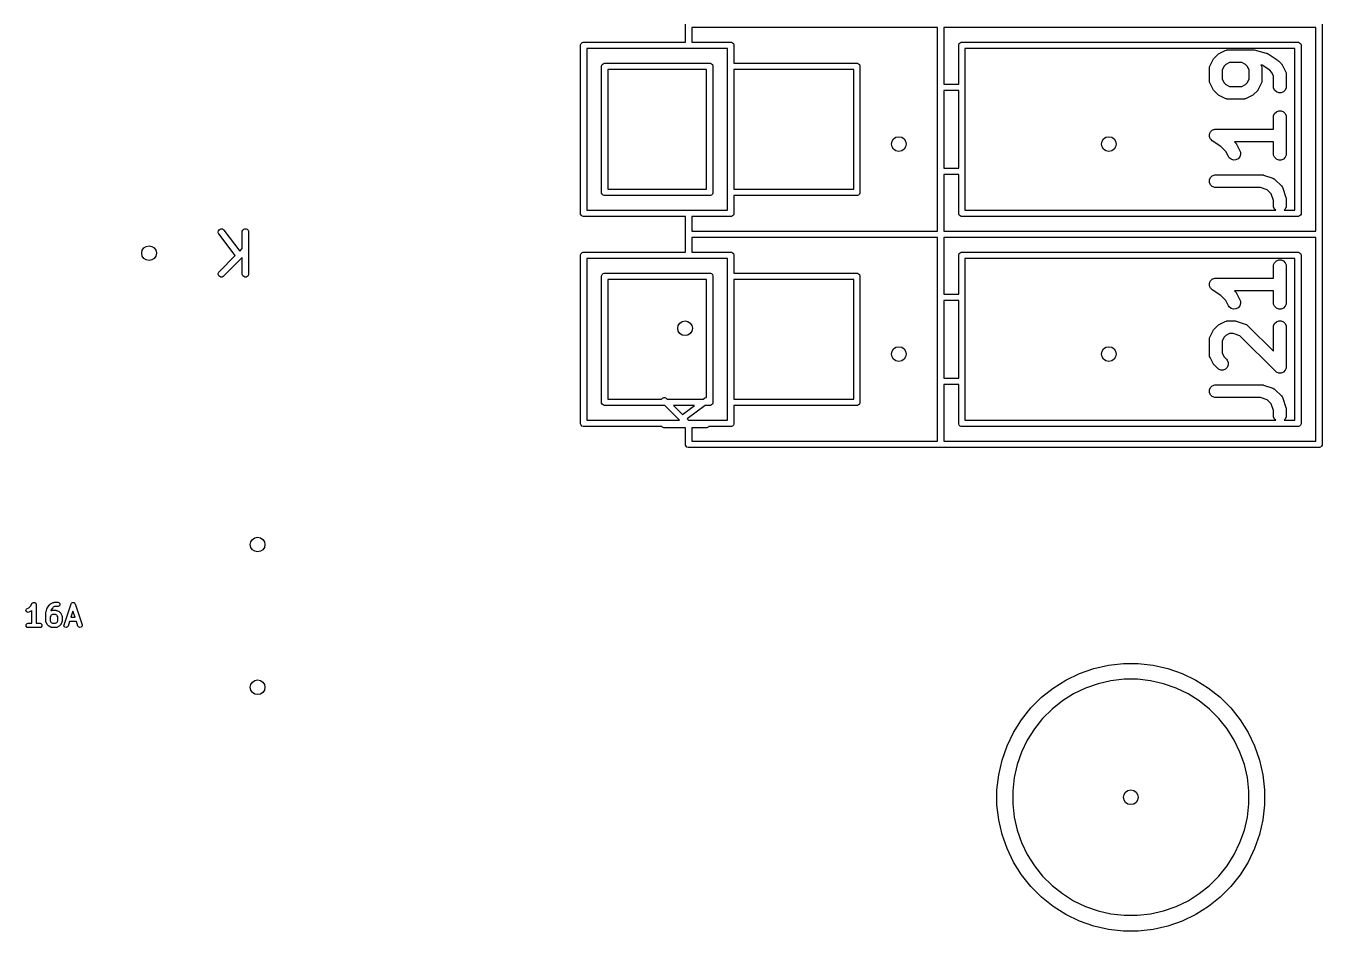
# Model space of a CAD drawing. Extents: x 0.23 to 2.98, y 0.27 to 3.73.
# Drawn here: x 1.765 to 2.979, y 0.275 to 1.123 of the extents above; entities that cross this region are included whole.
import ezdxf

# ---------------------------------------------------------------- set-up
doc = ezdxf.new("R2010")
doc.units = 0
doc.header["$MEASUREMENT"] = 0
doc.layers.add('BLACK', color=7, linetype='CONTINUOUS')

msp = doc.modelspace()

# ---------------------------------------------------------------- linework, layer by layer
at = {"layer": 'BLACK', "linetype": 'CONTINUOUS'}
for p, q in [((2.3828, 1.1078), (2.3828, 1.1245)), ((2.3887, 1.1215), (2.3887, 1.1078)), ((2.619, 1.1215), (2.3887, 1.1215)), ((2.619, 0.9306), (2.619, 1.1215)), ((2.6249, 1.1215), (2.6249, 1.0684)), ((2.9733, 1.1215), (2.6249, 1.1215)), ((2.9733, 0.9306), (2.9733, 1.1215)), ((2.9792, 1.1245), (2.9792, 0.9276)), ((2.2844, 1.1054), (2.2849, 1.1064)), ((2.2844, 1.1048), (2.2844, 1.1054)), ((2.2849, 1.1064), (2.2857, 1.1073)), ((2.2857, 1.1073), (2.2867, 1.1077)), ((2.2867, 1.1077), (2.2873, 1.1078)), ((2.2873, 1.1078), (2.3828, 1.1078)), ((2.3887, 1.1078), (2.4251, 1.1078)), ((2.4251, 1.1078), (2.4257, 1.1077)), ((2.4257, 1.1077), (2.4267, 1.1073)), ((2.4267, 1.1073), (2.4276, 1.1064)), ((2.4276, 1.1064), (2.428, 1.1054)), ((2.428, 1.1054), (2.4281, 1.1048)), ((2.6387, 1.1048), (2.6388, 1.1054)), ((2.6388, 1.1054), (2.6392, 1.1064)), ((2.6392, 1.1064), (2.64, 1.1073)), ((2.64, 1.1073), (2.6411, 1.1077)), ((2.6411, 1.1077), (2.6416, 1.1078)), ((2.6416, 1.1078), (2.9566, 1.1078)), ((2.9566, 1.1078), (2.9572, 1.1077)), ((2.9572, 1.1077), (2.9582, 1.1073)), ((2.9582, 1.1073), (2.9591, 1.1064)), ((2.9591, 1.1064), (2.9595, 1.1054)), ((2.9595, 1.1054), (2.9596, 1.1048)), ((2.2844, 0.9473), (2.2844, 1.1048)), ((2.2903, 1.1019), (2.2903, 0.9503)), ((2.4222, 1.1019), (2.2903, 1.1019)), ((2.4222, 0.9503), (2.4222, 1.1019)), ((2.4281, 1.1048), (2.4281, 1.0881)), ((2.6387, 1.0684), (2.6387, 1.1048)), ((2.6446, 1.1019), (2.6446, 0.9503)), ((2.9537, 1.1019), (2.6446, 1.1019)), ((2.8783, 1.0932), (2.8812, 1.096)), ((2.8812, 1.096), (2.8817, 1.0964)), ((2.8817, 1.0964), (2.8818, 1.0965)), ((2.8818, 1.0965), (2.8819, 1.0966)), ((2.8819, 1.0966), (2.8821, 1.0968)), ((2.8821, 1.0968), (2.8822, 1.0968)), ((2.8822, 1.0968), (2.8828, 1.0971)), ((2.8828, 1.0971), (2.8885, 1.1)), ((2.8885, 1.1), (2.8896, 1.1004)), ((2.8896, 1.1004), (2.8898, 1.1004)), ((2.8898, 1.1004), (2.89, 1.1005)), ((2.89, 1.1005), (2.8912, 1.1006)), ((2.8912, 1.1006), (2.914, 1.1006)), ((2.914, 1.1006), (2.9142, 1.1006)), ((2.9142, 1.1006), (2.9143, 1.1006)), ((2.9143, 1.1006), (2.9147, 1.1006)), ((2.9147, 1.1006), (2.9152, 1.1005)), ((2.9152, 1.1005), (2.9153, 1.1005)), ((2.9153, 1.1005), (2.9155, 1.1005)), ((2.9155, 1.1005), (2.9269, 1.0976)), ((2.9269, 1.0976), (2.9276, 1.0974)), ((2.9276, 1.0974), (2.9277, 1.0973)), ((2.9277, 1.0973), (2.9279, 1.0973)), ((2.9279, 1.0973), (2.928, 1.0972)), ((2.928, 1.0972), (2.9281, 1.0971)), ((2.9281, 1.0971), (2.9288, 1.0968)), ((2.9288, 1.0968), (2.9373, 1.0911)), ((2.9537, 0.9503), (2.9537, 1.1019)), ((2.9596, 1.1048), (2.9596, 0.9473)), ((2.304, 1.0852), (2.3041, 1.0857)), ((2.304, 0.967), (2.304, 1.0852)), ((2.3041, 1.0857), (2.3045, 1.0868)), ((2.3045, 1.0868), (2.3054, 1.0876)), ((2.3054, 1.0876), (2.3064, 1.0881)), ((2.3064, 1.0881), (2.3068, 1.0881)), ((2.3068, 1.0881), (2.307, 1.0881)), ((2.307, 1.0881), (2.4054, 1.0881)), ((2.31, 1.0822), (2.31, 0.97)), ((2.4025, 1.0822), (2.31, 1.0822)), ((2.4025, 0.97), (2.4025, 1.0822)), ((2.4054, 1.0881), (2.4056, 1.0881)), ((2.4056, 1.0881), (2.406, 1.0881)), ((2.406, 1.0881), (2.4071, 1.0876)), ((2.4071, 1.0876), (2.4079, 1.0868)), ((2.4079, 1.0868), (2.4083, 1.0857)), ((2.4083, 1.0857), (2.4084, 1.0852)), ((2.4084, 1.0852), (2.4084, 0.967)), ((2.4281, 1.0881), (2.5432, 1.0881)), ((2.4281, 1.0822), (2.4281, 0.97)), ((2.5403, 1.0822), (2.4281, 1.0822)), ((2.5403, 0.97), (2.5403, 1.0822)), ((2.5432, 1.0881), (2.5438, 1.088)), ((2.5438, 1.088), (2.5438, 1.088)), ((2.5438, 1.088), (2.5449, 1.0876)), ((2.5449, 1.0876), (2.5457, 1.0868)), ((2.5457, 1.0868), (2.5461, 1.0857)), ((2.5461, 1.0857), (2.5462, 1.0851)), ((2.5462, 1.0851), (2.5462, 0.967)), ((2.8737, 1.0832), (2.8738, 1.0844)), ((2.8737, 1.0718), (2.8737, 1.0832)), ((2.8738, 1.0844), (2.8739, 1.0846)), ((2.8739, 1.0848), (2.8744, 1.0859)), ((2.8739, 1.0846), (2.8739, 1.0848)), ((2.8744, 1.0859), (2.8772, 1.0916)), ((2.8772, 1.0916), (2.8775, 1.0921)), ((2.8775, 1.0921), (2.8776, 1.0923)), ((2.8776, 1.0923), (2.8777, 1.0924)), ((2.8777, 1.0924), (2.8778, 1.0926)), ((2.8778, 1.0926), (2.878, 1.0927)), ((2.878, 1.0927), (2.8783, 1.0932)), ((2.8875, 1.0854), (2.8857, 1.0818)), ((2.8857, 1.0818), (2.8857, 1.0732)), ((2.889, 1.0868), (2.8875, 1.0854)), ((2.8926, 1.0886), (2.889, 1.0868)), ((2.904, 1.0886), (2.8926, 1.0886)), ((2.9076, 1.0868), (2.904, 1.0886)), ((2.9091, 1.0854), (2.9076, 1.0868)), ((2.9109, 1.0818), (2.9091, 1.0854)), ((2.9109, 1.0732), (2.9109, 1.0818)), ((2.923, 1.0862), (2.9219, 1.0865)), ((2.9219, 1.0865), (2.9222, 1.0859)), ((2.9222, 1.0859), (2.9227, 1.0848)), ((2.9227, 1.0848), (2.9227, 1.0846)), ((2.9227, 1.0846), (2.9227, 1.0844)), ((2.9227, 1.0844), (2.9229, 1.0832)), ((2.9229, 1.0832), (2.9229, 1.0718)), ((2.9302, 1.0814), (2.923, 1.0862)), ((2.9319, 1.0797), (2.9302, 1.0814)), ((2.9373, 1.0911), (2.9373, 1.0911)), ((2.9373, 1.0911), (2.9373, 1.0911)), ((2.9373, 1.0911), (2.9378, 1.0907)), ((2.9378, 1.0907), (2.9382, 1.0903)), ((2.9382, 1.0903), (2.9382, 1.0903)), ((2.9382, 1.0903), (2.9383, 1.0903)), ((2.9383, 1.0903), (2.9411, 1.0874)), ((2.9411, 1.0874), (2.9415, 1.087)), ((2.9415, 1.087), (2.9416, 1.0869)), ((2.9416, 1.0869), (2.9417, 1.0867)), ((2.9417, 1.0867), (2.9419, 1.0865)), ((2.9419, 1.0865), (2.9419, 1.0864)), ((2.9419, 1.0864), (2.9422, 1.0859)), ((2.9422, 1.0859), (2.9451, 1.0802)), ((2.8738, 1.0706), (2.8737, 1.0718)), ((2.8739, 1.0704), (2.8738, 1.0706)), ((2.8739, 1.0702), (2.8739, 1.0704)), ((2.8744, 1.0691), (2.8739, 1.0702)), ((2.8772, 1.0634), (2.8744, 1.0691)), ((2.8857, 1.0732), (2.8875, 1.0696)), ((2.8875, 1.0696), (2.889, 1.0681)), ((2.9076, 1.0681), (2.9091, 1.0696)), ((2.9091, 1.0696), (2.9109, 1.0732)), ((2.9222, 1.0691), (2.9194, 1.0634)), ((2.9227, 1.0702), (2.9222, 1.0691)), ((2.9229, 1.0718), (2.9227, 1.0706)), ((2.9227, 1.0706), (2.9227, 1.0704)), ((2.9227, 1.0704), (2.9227, 1.0702)), ((2.9337, 1.0761), (2.9319, 1.0797)), ((2.9337, 1.0661), (2.9337, 1.0761)), ((2.9451, 1.0802), (2.9455, 1.0791)), ((2.9455, 1.0791), (2.9455, 1.0789)), ((2.9455, 1.0789), (2.9456, 1.0787)), ((2.9456, 1.0787), (2.9457, 1.0775)), ((2.9457, 1.0775), (2.9457, 1.0661)), ((2.6249, 1.0684), (2.6387, 1.0684)), ((2.6249, 1.0625), (2.6249, 0.9896)), ((2.6387, 1.0625), (2.6249, 1.0625)), ((2.6387, 0.9896), (2.6387, 1.0625)), ((2.8775, 1.0629), (2.8772, 1.0634)), ((2.8776, 1.0627), (2.8775, 1.0629)), ((2.8777, 1.0626), (2.8776, 1.0627)), ((2.8778, 1.0624), (2.8777, 1.0626)), ((2.878, 1.0623), (2.8778, 1.0624)), ((2.8783, 1.0618), (2.878, 1.0623)), ((2.8812, 1.059), (2.8783, 1.0618)), ((2.8817, 1.0586), (2.8812, 1.059)), ((2.8818, 1.0585), (2.8817, 1.0586)), ((2.8819, 1.0584), (2.8818, 1.0585)), ((2.8821, 1.0582), (2.8819, 1.0584)), ((2.8822, 1.0582), (2.8821, 1.0582)), ((2.8828, 1.0578), (2.8822, 1.0582)), ((2.8885, 1.055), (2.8828, 1.0578)), ((2.889, 1.0681), (2.8926, 1.0663)), ((2.8926, 1.0663), (2.904, 1.0663)), ((2.904, 1.0663), (2.9076, 1.0681)), ((2.9138, 1.0578), (2.9081, 1.055)), ((2.9143, 1.0582), (2.9138, 1.0578)), ((2.9145, 1.0582), (2.9143, 1.0582)), ((2.9146, 1.0584), (2.9145, 1.0582)), ((2.9148, 1.0585), (2.9146, 1.0584)), ((2.9149, 1.0586), (2.9148, 1.0585)), ((2.9154, 1.059), (2.9149, 1.0586)), ((2.9183, 1.0618), (2.9154, 1.059)), ((2.9186, 1.0623), (2.9183, 1.0618)), ((2.9187, 1.0624), (2.9186, 1.0623)), ((2.9189, 1.0626), (2.9187, 1.0624)), ((2.919, 1.0627), (2.9189, 1.0626)), ((2.9191, 1.0629), (2.919, 1.0627)), ((2.9194, 1.0634), (2.9191, 1.0629)), ((2.9338, 1.0649), (2.9337, 1.0661)), ((2.9347, 1.0627), (2.9338, 1.0649)), ((2.9364, 1.0611), (2.9347, 1.0627)), ((2.9386, 1.0602), (2.9364, 1.0611)), ((2.9409, 1.0602), (2.9386, 1.0602)), ((2.9431, 1.0611), (2.9409, 1.0602)), ((2.9447, 1.0627), (2.9431, 1.0611)), ((2.9456, 1.0649), (2.9447, 1.0627)), ((2.9457, 1.0661), (2.9456, 1.0649)), ((2.8896, 1.0546), (2.8885, 1.055)), ((2.8898, 1.0545), (2.8896, 1.0546)), ((2.89, 1.0545), (2.8898, 1.0545)), ((2.8912, 1.0543), (2.89, 1.0545)), ((2.9054, 1.0543), (2.8912, 1.0543)), ((2.9066, 1.0545), (2.9054, 1.0543)), ((2.9068, 1.0545), (2.9066, 1.0545)), ((2.907, 1.0546), (2.9068, 1.0545)), ((2.9081, 1.055), (2.907, 1.0546)), ((2.9337, 1.0375), (2.9338, 1.0387)), ((2.9337, 1.0263), (2.9337, 1.0375)), ((2.9338, 1.0387), (2.9347, 1.0408)), ((2.9347, 1.0408), (2.9364, 1.0425)), ((2.9364, 1.0425), (2.9386, 1.0434)), ((2.9386, 1.0434), (2.9409, 1.0434)), ((2.9409, 1.0434), (2.9431, 1.0425)), ((2.9431, 1.0425), (2.9447, 1.0408)), ((2.9447, 1.0408), (2.9456, 1.0387)), ((2.9456, 1.0387), (2.9457, 1.0375)), ((2.9457, 1.0375), (2.9457, 1.0032)), ((2.8737, 1.0203), (2.8738, 1.0209)), ((2.8738, 1.0198), (2.8737, 1.0203)), ((2.8738, 1.0215), (2.8741, 1.0221)), ((2.8738, 1.0209), (2.8738, 1.0215)), ((2.8741, 1.0221), (2.8742, 1.0226)), ((2.8742, 1.0226), (2.8745, 1.0231)), ((2.8745, 1.0231), (2.8747, 1.0237)), ((2.8747, 1.0237), (2.8751, 1.0241)), ((2.8751, 1.0241), (2.8755, 1.0246)), ((2.8755, 1.0246), (2.876, 1.0249)), ((2.876, 1.0249), (2.8764, 1.0253)), ((2.8764, 1.0253), (2.8769, 1.0256)), ((2.8769, 1.0256), (2.8774, 1.0259)), ((2.8774, 1.0259), (2.878, 1.026)), ((2.878, 1.026), (2.8786, 1.0262)), ((2.8786, 1.0262), (2.8797, 1.0263)), ((2.8797, 1.0263), (2.8797, 1.0263)), ((2.8797, 1.0263), (2.8797, 1.0263)), ((2.8797, 1.0263), (2.8797, 1.0263)), ((2.8797, 1.0263), (2.9337, 1.0263)), ((2.8738, 1.0192), (2.8738, 1.0198)), ((2.8741, 1.0186), (2.8738, 1.0192)), ((2.8742, 1.018), (2.8741, 1.0186)), ((2.8745, 1.0176), (2.8742, 1.018)), ((2.8747, 1.017), (2.8745, 1.0176)), ((2.8752, 1.0166), (2.8747, 1.017)), ((2.8755, 1.0161), (2.8752, 1.0166)), ((2.8764, 1.0154), (2.8755, 1.0161)), ((2.8845, 1.01), (2.8764, 1.0154)), ((2.8764, 1.0154), (2.8764, 1.0154)), ((2.8764, 1.0154), (2.8764, 1.0154)), ((2.8764, 1.0154), (2.8764, 1.0154)), ((2.8891, 1.0054), (2.8845, 1.01)), ((2.9337, 1.0143), (2.8971, 1.0143)), ((2.8971, 1.0143), (2.8983, 1.0132)), ((2.8983, 1.0132), (2.8986, 1.0127)), ((2.8986, 1.0127), (2.8987, 1.0126)), ((2.8987, 1.0126), (2.8989, 1.0124)), ((2.8989, 1.0124), (2.899, 1.0123)), ((2.899, 1.0123), (2.8991, 1.0121)), ((2.8991, 1.0121), (2.8994, 1.0116)), ((2.8994, 1.0116), (2.9022, 1.0059)), ((2.9337, 1.0032), (2.9337, 1.0143)), ((2.8915, 1.0005), (2.8891, 1.0054)), ((2.8921, 0.9995), (2.8915, 1.0005)), ((2.8939, 0.998), (2.8921, 0.9995)), ((2.8961, 0.9973), (2.8939, 0.998)), ((2.8984, 0.9974), (2.8961, 0.9973)), ((2.9005, 0.9985), (2.8984, 0.9974)), ((2.9021, 1.0002), (2.9005, 0.9985)), ((2.9028, 1.0025), (2.9021, 1.0002)), ((2.9022, 1.0059), (2.9027, 1.0048)), ((2.9027, 1.0048), (2.9028, 1.0025)), ((2.9338, 1.002), (2.9337, 1.0032)), ((2.9347, 0.9999), (2.9338, 1.002)), ((2.9364, 0.9982), (2.9347, 0.9999)), ((2.9386, 0.9973), (2.9364, 0.9982)), ((2.9409, 0.9973), (2.9386, 0.9973)), ((2.9431, 0.9982), (2.9409, 0.9973)), ((2.9447, 0.9999), (2.9431, 0.9982)), ((2.9456, 1.002), (2.9447, 0.9999)), ((2.9457, 1.0032), (2.9456, 1.002)), ((2.6249, 0.9896), (2.6387, 0.9896)), ((2.6387, 0.9837), (2.6249, 0.9837)), ((2.6249, 0.9837), (2.6249, 0.9306)), ((2.6387, 0.9473), (2.6387, 0.9837)), ((2.8738, 0.9787), (2.8747, 0.9808)), ((2.8738, 0.9763), (2.8738, 0.9787)), ((2.8747, 0.9742), (2.8738, 0.9763)), ((2.8747, 0.9808), (2.8764, 0.9825)), ((2.8764, 0.9725), (2.8747, 0.9742)), ((2.8764, 0.9825), (2.8786, 0.9834)), ((2.8786, 0.9716), (2.8764, 0.9725)), ((2.8786, 0.9834), (2.8797, 0.9835)), ((2.8797, 0.9835), (2.9226, 0.9835)), ((2.9226, 0.9835), (2.9232, 0.9834)), ((2.9232, 0.9834), (2.9233, 0.9834)), ((2.9233, 0.9834), (2.9235, 0.9834)), ((2.9235, 0.9834), (2.9237, 0.9834)), ((2.9237, 0.9834), (2.9239, 0.9833)), ((2.9239, 0.9833), (2.9245, 0.9832)), ((2.9245, 0.9832), (2.933, 0.9803)), ((2.933, 0.9803), (2.9341, 0.9798)), ((2.9341, 0.9798), (2.9343, 0.9797)), ((2.9343, 0.9797), (2.9345, 0.9796)), ((2.9345, 0.9796), (2.9354, 0.9789)), ((2.9354, 0.9789), (2.9411, 0.9732)), ((2.9411, 0.9732), (2.9419, 0.9723)), ((2.9419, 0.9723), (2.9419, 0.9721)), ((2.9419, 0.9721), (2.9421, 0.9719)), ((2.9421, 0.9719), (2.9426, 0.9708)), ((2.3041, 0.9664), (2.304, 0.967)), ((2.3045, 0.9653), (2.3041, 0.9664)), ((2.3054, 0.9645), (2.3045, 0.9653)), ((2.3064, 0.9641), (2.3054, 0.9645)), ((2.3068, 0.9641), (2.3064, 0.9641)), ((2.307, 0.9641), (2.3068, 0.9641)), ((2.4054, 0.9641), (2.307, 0.9641)), ((2.31, 0.97), (2.4025, 0.97)), ((2.4056, 0.9641), (2.4054, 0.9641)), ((2.406, 0.9641), (2.4056, 0.9641)), ((2.4071, 0.9645), (2.406, 0.9641)), ((2.4079, 0.9653), (2.4071, 0.9645)), ((2.4083, 0.9664), (2.4079, 0.9653)), ((2.4084, 0.967), (2.4083, 0.9664)), ((2.4281, 0.97), (2.5403, 0.97)), ((2.5432, 0.9641), (2.4281, 0.9641)), ((2.4281, 0.9641), (2.4281, 0.9473)), ((2.5438, 0.9641), (2.5432, 0.9641)), ((2.5449, 0.9645), (2.5438, 0.9641)), ((2.5438, 0.9641), (2.5438, 0.9641)), ((2.5457, 0.9654), (2.5449, 0.9645)), ((2.5461, 0.9664), (2.5457, 0.9654)), ((2.5462, 0.967), (2.5461, 0.9664)), ((2.8797, 0.9715), (2.8786, 0.9716)), ((2.9216, 0.9715), (2.8797, 0.9715)), ((2.9279, 0.9694), (2.9216, 0.9715)), ((2.9316, 0.9657), (2.9279, 0.9694)), ((2.9337, 0.9594), (2.9316, 0.9657)), ((2.9426, 0.9708), (2.9454, 0.9622)), ((2.9454, 0.9622), (2.9455, 0.9617)), ((2.9455, 0.9617), (2.9456, 0.9615)), ((2.9456, 0.9615), (2.9456, 0.9613)), ((2.9456, 0.9613), (2.9457, 0.9611)), ((2.9457, 0.9611), (2.9457, 0.9609)), ((2.9457, 0.9609), (2.9457, 0.9603)), ((2.9457, 0.9603), (2.9457, 0.9546)), ((2.2903, 0.9503), (2.4222, 0.9503)), ((2.6446, 0.9503), (2.9358, 0.9503)), ((2.9337, 0.9546), (2.9337, 0.9594)), ((2.9338, 0.9535), (2.9337, 0.9546)), ((2.9347, 0.9513), (2.9338, 0.9535)), ((2.9358, 0.9503), (2.9347, 0.9513)), ((2.9447, 0.9513), (2.9437, 0.9503)), ((2.9437, 0.9503), (2.9537, 0.9503)), ((2.9456, 0.9535), (2.9447, 0.9513)), ((2.9457, 0.9546), (2.9456, 0.9535)), ((2.2844, 0.9471), (2.2844, 0.9473)), ((2.2844, 0.9467), (2.2844, 0.9471)), ((2.2848, 0.9457), (2.2844, 0.9467)), ((2.2856, 0.9449), (2.2848, 0.9457)), ((2.2867, 0.9444), (2.2856, 0.9449)), ((2.2873, 0.9444), (2.2867, 0.9444)), ((2.3828, 0.9444), (2.2873, 0.9444)), ((2.3828, 0.9276), (2.3828, 0.9444)), ((2.4251, 0.9444), (2.3887, 0.9444)), ((2.3887, 0.9444), (2.3887, 0.9306)), ((2.4257, 0.9444), (2.4251, 0.9444)), ((2.4267, 0.9449), (2.4257, 0.9444)), ((2.4276, 0.9457), (2.4267, 0.9449)), ((2.428, 0.9467), (2.4276, 0.9457)), ((2.4281, 0.9473), (2.428, 0.9467)), ((2.6388, 0.9467), (2.6387, 0.9473)), ((2.6392, 0.9457), (2.6388, 0.9467)), ((2.64, 0.9449), (2.6392, 0.9457)), ((2.6411, 0.9444), (2.64, 0.9449)), ((2.6416, 0.9444), (2.6411, 0.9444)), ((2.9566, 0.9444), (2.6416, 0.9444)), ((2.9572, 0.9444), (2.9566, 0.9444)), ((2.9582, 0.9449), (2.9572, 0.9444)), ((2.9591, 0.9457), (2.9582, 0.9449)), ((2.9595, 0.9467), (2.9591, 0.9457)), ((2.9596, 0.9473), (2.9595, 0.9467)), ((1.9449, 0.9297), (1.945, 0.9309)), ((1.9452, 0.9286), (1.9449, 0.9297)), ((1.945, 0.9309), (1.9456, 0.9319)), ((1.9455, 0.9281), (1.9452, 0.9286)), ((1.9608, 0.9077), (1.9455, 0.9281)), ((1.9456, 0.9319), (1.9465, 0.9326)), ((1.9465, 0.9326), (1.9477, 0.9329)), ((1.9477, 0.9329), (1.9488, 0.9327)), ((1.9488, 0.9327), (1.9498, 0.9321)), ((1.9498, 0.9321), (1.9502, 0.9317)), ((1.9502, 0.9317), (1.965, 0.9119)), ((1.9674, 0.9305), (1.9679, 0.9315)), ((1.9674, 0.9299), (1.9674, 0.9305)), ((1.9674, 0.9143), (1.9674, 0.9299)), ((1.9679, 0.9315), (1.9687, 0.9324)), ((1.9687, 0.9324), (1.9697, 0.9328)), ((1.9697, 0.9328), (1.9709, 0.9328)), ((1.9709, 0.9328), (1.972, 0.9324)), ((1.972, 0.9324), (1.9728, 0.9315)), ((1.9728, 0.9315), (1.9732, 0.9305)), ((1.9732, 0.9305), (1.9733, 0.9299)), ((1.9733, 0.9299), (1.9733, 0.8905)), ((2.3828, 0.9109), (2.3828, 0.9276)), ((2.3887, 0.9306), (2.619, 0.9306)), ((2.3887, 0.9247), (2.3887, 0.9109)), ((2.619, 0.9247), (2.3887, 0.9247)), ((2.619, 0.7337), (2.619, 0.9247)), ((2.6249, 0.9306), (2.9733, 0.9306)), ((2.6249, 0.9247), (2.6249, 0.8715)), ((2.9733, 0.9247), (2.6249, 0.9247)), ((2.9733, 0.7337), (2.9733, 0.9247)), ((2.9792, 0.9276), (2.9792, 0.7308)), ((1.965, 0.9119), (1.9674, 0.9143)), ((1.9457, 0.8926), (1.9608, 0.9077)), ((1.9674, 0.9059), (1.9499, 0.8884)), ((1.9674, 0.8905), (1.9674, 0.9059)), ((2.2844, 0.9085), (2.2849, 0.9096)), ((2.2844, 0.908), (2.2844, 0.9085)), ((2.2844, 0.7505), (2.2844, 0.908)), ((2.2849, 0.9096), (2.2857, 0.9104)), ((2.2857, 0.9104), (2.2867, 0.9108)), ((2.2867, 0.9108), (2.2873, 0.9109)), ((2.2873, 0.9109), (2.3828, 0.9109)), ((2.2903, 0.905), (2.2903, 0.7534)), ((2.4222, 0.905), (2.2903, 0.905)), ((2.3887, 0.9109), (2.4251, 0.9109)), ((2.4222, 0.7534), (2.4222, 0.905)), ((2.4251, 0.9109), (2.4257, 0.9108)), ((2.4257, 0.9108), (2.4267, 0.9104)), ((2.4267, 0.9104), (2.4276, 0.9096)), ((2.4276, 0.9096), (2.428, 0.9085)), ((2.428, 0.9085), (2.4281, 0.908)), ((2.4281, 0.908), (2.4281, 0.8912)), ((2.6387, 0.908), (2.6388, 0.9085)), ((2.6387, 0.8715), (2.6387, 0.908)), ((2.6388, 0.9085), (2.6392, 0.9096)), ((2.6392, 0.9096), (2.64, 0.9104)), ((2.64, 0.9104), (2.6411, 0.9108)), ((2.6411, 0.9108), (2.6416, 0.9109)), ((2.6416, 0.9109), (2.9566, 0.9109)), ((2.6446, 0.905), (2.6446, 0.7534)), ((2.9537, 0.905), (2.6446, 0.905)), ((2.9337, 0.8978), (2.9338, 0.899)), ((2.9338, 0.899), (2.9347, 0.9011)), ((2.9347, 0.9011), (2.9364, 0.9028)), ((2.9364, 0.9028), (2.9386, 0.9037)), ((2.9386, 0.9037), (2.9409, 0.9037)), ((2.9409, 0.9037), (2.9431, 0.9028)), ((2.9431, 0.9028), (2.9447, 0.9011)), ((2.9447, 0.9011), (2.9456, 0.899)), ((2.9456, 0.899), (2.9457, 0.8978)), ((2.9537, 0.7534), (2.9537, 0.905)), ((2.9566, 0.9109), (2.9572, 0.9108)), ((2.9572, 0.9108), (2.9582, 0.9104)), ((2.9582, 0.9104), (2.9591, 0.9096)), ((2.9591, 0.9096), (2.9595, 0.9085)), ((2.9595, 0.9085), (2.9596, 0.908)), ((2.9596, 0.908), (2.9596, 0.7505)), ((1.9449, 0.8911), (1.9454, 0.8922)), ((1.9449, 0.89), (1.9449, 0.8911)), ((1.9454, 0.8889), (1.9449, 0.89)), ((1.9454, 0.8922), (1.9457, 0.8926)), ((1.9462, 0.8881), (1.9454, 0.8889)), ((1.9472, 0.8876), (1.9462, 0.8881)), ((1.9484, 0.8876), (1.9472, 0.8876)), ((1.9495, 0.8881), (1.9484, 0.8876)), ((1.9499, 0.8884), (1.9495, 0.8881)), ((1.9674, 0.89), (1.9674, 0.8905)), ((1.9679, 0.8889), (1.9674, 0.89)), ((1.9687, 0.8881), (1.9679, 0.8889)), ((1.9697, 0.8876), (1.9687, 0.8881)), ((1.9709, 0.8876), (1.9697, 0.8876)), ((1.972, 0.8881), (1.9709, 0.8876)), ((1.9728, 0.8889), (1.972, 0.8881)), ((1.9732, 0.89), (1.9728, 0.8889)), ((1.9733, 0.8905), (1.9732, 0.89)), ((2.304, 0.8883), (2.3041, 0.8889)), ((2.304, 0.7701), (2.304, 0.8883)), ((2.3041, 0.8889), (2.3045, 0.8899)), ((2.3045, 0.8899), (2.3054, 0.8908)), ((2.3054, 0.8908), (2.3064, 0.8912)), ((2.3064, 0.8912), (2.3068, 0.8912)), ((2.3068, 0.8912), (2.307, 0.8912)), ((2.307, 0.8912), (2.4054, 0.8912)), ((2.4054, 0.8912), (2.4056, 0.8912)), ((2.4056, 0.8912), (2.406, 0.8912)), ((2.406, 0.8912), (2.4071, 0.8908)), ((2.4071, 0.8908), (2.4079, 0.8899)), ((2.4079, 0.8899), (2.4083, 0.8889)), ((2.4083, 0.8889), (2.4084, 0.8883)), ((2.4084, 0.8883), (2.4084, 0.7701)), ((2.4281, 0.8912), (2.5432, 0.8912)), ((2.5432, 0.8912), (2.5438, 0.8912)), ((2.5438, 0.8912), (2.5438, 0.8912)), ((2.5438, 0.8912), (2.5449, 0.8907)), ((2.5449, 0.8907), (2.5457, 0.8899)), ((2.5457, 0.8899), (2.5461, 0.8888)), ((2.5461, 0.8888), (2.5462, 0.8883)), ((2.5462, 0.8883), (2.5462, 0.7702)), ((2.9337, 0.8866), (2.9337, 0.8978)), ((2.9457, 0.8978), (2.9457, 0.8635)), ((2.31, 0.8853), (2.31, 0.7731)), ((2.4025, 0.8853), (2.31, 0.8853)), ((2.4025, 0.7747), (2.4025, 0.8853)), ((2.4281, 0.8853), (2.4281, 0.7731)), ((2.5403, 0.8853), (2.4281, 0.8853)), ((2.5403, 0.7731), (2.5403, 0.8853)), ((2.8737, 0.8806), (2.8738, 0.8812)), ((2.8738, 0.8801), (2.8737, 0.8806)), ((2.8738, 0.8818), (2.8741, 0.8824)), ((2.8738, 0.8812), (2.8738, 0.8818)), ((2.8738, 0.8795), (2.8738, 0.8801)), ((2.8741, 0.8789), (2.8738, 0.8795)), ((2.8741, 0.8824), (2.8742, 0.8829)), ((2.8742, 0.8783), (2.8741, 0.8789)), ((2.8742, 0.8829), (2.8745, 0.8834)), ((2.8745, 0.8779), (2.8742, 0.8783)), ((2.8745, 0.8834), (2.8747, 0.884)), ((2.8747, 0.8773), (2.8745, 0.8779)), ((2.8747, 0.884), (2.8751, 0.8844)), ((2.8752, 0.8769), (2.8747, 0.8773)), ((2.8751, 0.8844), (2.8755, 0.8849)), ((2.8755, 0.8764), (2.8752, 0.8769)), ((2.8755, 0.8849), (2.876, 0.8852)), ((2.8764, 0.8757), (2.8755, 0.8764)), ((2.876, 0.8852), (2.8764, 0.8856)), ((2.8764, 0.8856), (2.8769, 0.8859)), ((2.8764, 0.8756), (2.8764, 0.8757)), ((2.8764, 0.8757), (2.8764, 0.8757)), ((2.8764, 0.8757), (2.8764, 0.8757)), ((2.8845, 0.8703), (2.8764, 0.8756)), ((2.8769, 0.8859), (2.8774, 0.8862)), ((2.8774, 0.8862), (2.878, 0.8863)), ((2.878, 0.8863), (2.8786, 0.8865)), ((2.8786, 0.8865), (2.8797, 0.8866)), ((2.8797, 0.8866), (2.8797, 0.8866)), ((2.8797, 0.8866), (2.8797, 0.8866)), ((2.8797, 0.8866), (2.8797, 0.8866)), ((2.8797, 0.8866), (2.9337, 0.8866)), ((2.9337, 0.8746), (2.8971, 0.8746)), ((2.8971, 0.8746), (2.8983, 0.8735)), ((2.9337, 0.8635), (2.9337, 0.8746)), ((2.6249, 0.8715), (2.6387, 0.8715)), ((2.6249, 0.8656), (2.6249, 0.7928)), ((2.6387, 0.8656), (2.6249, 0.8656)), ((2.6387, 0.7928), (2.6387, 0.8656)), ((2.8891, 0.8657), (2.8845, 0.8703)), ((2.8915, 0.8608), (2.8891, 0.8657)), ((2.8983, 0.8735), (2.8986, 0.873)), ((2.8986, 0.873), (2.8987, 0.8729)), ((2.8987, 0.8729), (2.8989, 0.8727)), ((2.8989, 0.8727), (2.899, 0.8725)), ((2.899, 0.8725), (2.8991, 0.8724)), ((2.8991, 0.8724), (2.8994, 0.8719)), ((2.8994, 0.8719), (2.9022, 0.8662)), ((2.9028, 0.8627), (2.9021, 0.8605)), ((2.9022, 0.8662), (2.9027, 0.8651)), ((2.9027, 0.8651), (2.9028, 0.8627)), ((2.9338, 0.8623), (2.9337, 0.8635)), ((2.9457, 0.8635), (2.9456, 0.8623)), ((2.8921, 0.8598), (2.8915, 0.8608)), ((2.8939, 0.8583), (2.8921, 0.8598)), ((2.8961, 0.8575), (2.8939, 0.8583)), ((2.8984, 0.8577), (2.8961, 0.8575)), ((2.9005, 0.8588), (2.8984, 0.8577)), ((2.9021, 0.8605), (2.9005, 0.8588)), ((2.9347, 0.8602), (2.9338, 0.8623)), ((2.9364, 0.8585), (2.9347, 0.8602)), ((2.9386, 0.8576), (2.9364, 0.8585)), ((2.9409, 0.8576), (2.9386, 0.8576)), ((2.9431, 0.8585), (2.9409, 0.8576)), ((2.9447, 0.8602), (2.9431, 0.8585)), ((2.9456, 0.8623), (2.9447, 0.8602)), ((2.8772, 0.8376), (2.8775, 0.8381)), ((2.8775, 0.8381), (2.8776, 0.8383)), ((2.8776, 0.8383), (2.8777, 0.8384)), ((2.8777, 0.8384), (2.8778, 0.8386)), ((2.8778, 0.8386), (2.878, 0.8387)), ((2.878, 0.8387), (2.8783, 0.8392)), ((2.8783, 0.8392), (2.8812, 0.842)), ((2.8812, 0.842), (2.8817, 0.8424)), ((2.8817, 0.8424), (2.8818, 0.8425)), ((2.8818, 0.8425), (2.8819, 0.8426)), ((2.8819, 0.8426), (2.8821, 0.8428)), ((2.8821, 0.8428), (2.8822, 0.8428)), ((2.8822, 0.8428), (2.8828, 0.8432)), ((2.8828, 0.8432), (2.8885, 0.846)), ((2.8885, 0.846), (2.8896, 0.8464)), ((2.8896, 0.8464), (2.8898, 0.8464)), ((2.8898, 0.8464), (2.89, 0.8465)), ((2.89, 0.8465), (2.8912, 0.8466)), ((2.8912, 0.8466), (2.8969, 0.8466)), ((2.8969, 0.8466), (2.8975, 0.8466)), ((2.8975, 0.8466), (2.8976, 0.8466)), ((2.8976, 0.8466), (2.8978, 0.8465)), ((2.8978, 0.8465), (2.898, 0.8465)), ((2.898, 0.8465), (2.8982, 0.8465)), ((2.8982, 0.8465), (2.8988, 0.8463)), ((2.8988, 0.8463), (2.9073, 0.8435)), ((2.9073, 0.8435), (2.9084, 0.843)), ((2.9084, 0.843), (2.9086, 0.8429)), ((2.9086, 0.8429), (2.9088, 0.8428)), ((2.9088, 0.8428), (2.9097, 0.842)), ((2.9097, 0.842), (2.9337, 0.818)), ((2.9337, 0.8406), (2.9338, 0.8418)), ((2.9337, 0.818), (2.9337, 0.8406)), ((2.9338, 0.8418), (2.9347, 0.844)), ((2.9347, 0.844), (2.9364, 0.8456)), ((2.9364, 0.8456), (2.9386, 0.8465)), ((2.9386, 0.8465), (2.9409, 0.8465)), ((2.9409, 0.8465), (2.9431, 0.8456)), ((2.9431, 0.8456), (2.9447, 0.844)), ((2.9447, 0.844), (2.9456, 0.8418)), ((2.9456, 0.8418), (2.9457, 0.8406)), ((2.9457, 0.8406), (2.9457, 0.8035)), ((2.8737, 0.8292), (2.8738, 0.8304)), ((2.8737, 0.8149), (2.8737, 0.8292)), ((2.8738, 0.8304), (2.8739, 0.8306)), ((2.8739, 0.8308), (2.8744, 0.8319)), ((2.8739, 0.8306), (2.8739, 0.8308)), ((2.8744, 0.8319), (2.8772, 0.8376)), ((2.8875, 0.8314), (2.8857, 0.8278)), ((2.8857, 0.8278), (2.8857, 0.8163)), ((2.889, 0.8329), (2.8875, 0.8314)), ((2.8926, 0.8346), (2.889, 0.8329)), ((2.8959, 0.8346), (2.8926, 0.8346)), ((2.9022, 0.8325), (2.8959, 0.8346)), ((2.9355, 0.7993), (2.9022, 0.8325)), ((2.8738, 0.8138), (2.8737, 0.8149)), ((2.8857, 0.8163), (2.8875, 0.8128)), ((2.8739, 0.8136), (2.8738, 0.8138)), ((2.8739, 0.8133), (2.8739, 0.8136)), ((2.8744, 0.8122), (2.8739, 0.8133)), ((2.8772, 0.8065), (2.8744, 0.8122)), ((2.8775, 0.806), (2.8772, 0.8065)), ((2.8776, 0.8059), (2.8775, 0.806)), ((2.8777, 0.8057), (2.8776, 0.8059)), ((2.8778, 0.8055), (2.8777, 0.8057)), ((2.878, 0.8054), (2.8778, 0.8055)), ((2.8783, 0.805), (2.878, 0.8054)), ((2.8812, 0.8021), (2.8783, 0.805)), ((2.8821, 0.8014), (2.8812, 0.8021)), ((2.8875, 0.8128), (2.8897, 0.8106)), ((2.8904, 0.803), (2.8888, 0.8014)), ((2.8897, 0.8106), (2.8904, 0.8097)), ((2.8904, 0.8097), (2.8913, 0.8075)), ((2.8913, 0.8052), (2.8904, 0.803)), ((2.8913, 0.8075), (2.8913, 0.8052)), ((2.9456, 0.8023), (2.9447, 0.8002)), ((2.9457, 0.8035), (2.9456, 0.8023)), ((2.6249, 0.7928), (2.6387, 0.7928)), ((2.8843, 0.8005), (2.8821, 0.8014)), ((2.8866, 0.8005), (2.8843, 0.8005)), ((2.8888, 0.8014), (2.8866, 0.8005)), ((2.9364, 0.7985), (2.9355, 0.7993)), ((2.9386, 0.7976), (2.9364, 0.7985)), ((2.9409, 0.7976), (2.9386, 0.7976)), ((2.9431, 0.7985), (2.9409, 0.7976)), ((2.9447, 0.8002), (2.9431, 0.7985)), ((2.6387, 0.7869), (2.6249, 0.7869)), ((2.6249, 0.7869), (2.6249, 0.7337)), ((2.6387, 0.7505), (2.6387, 0.7869)), ((2.8738, 0.7818), (2.8747, 0.784)), ((2.8738, 0.7795), (2.8738, 0.7818)), ((2.8747, 0.7773), (2.8738, 0.7795)), ((2.8747, 0.784), (2.8764, 0.7856)), ((2.8764, 0.7856), (2.8786, 0.7865)), ((2.8786, 0.7865), (2.8797, 0.7866)), ((2.8797, 0.7866), (2.9226, 0.7866)), ((2.9226, 0.7866), (2.9232, 0.7866)), ((2.9232, 0.7866), (2.9233, 0.7866)), ((2.9233, 0.7866), (2.9235, 0.7865)), ((2.9235, 0.7865), (2.9237, 0.7865)), ((2.9237, 0.7865), (2.9239, 0.7865)), ((2.9239, 0.7865), (2.9245, 0.7863)), ((2.9245, 0.7863), (2.933, 0.7835)), ((2.933, 0.7835), (2.9341, 0.783)), ((2.9341, 0.783), (2.9343, 0.7829)), ((2.9343, 0.7829), (2.9345, 0.7828)), ((2.9345, 0.7828), (2.9354, 0.782)), ((2.9354, 0.782), (2.9411, 0.7763)), ((2.3041, 0.7695), (2.304, 0.7701)), ((2.3045, 0.7685), (2.3041, 0.7695)), ((2.3054, 0.7677), (2.3045, 0.7685)), ((2.3064, 0.7672), (2.3054, 0.7677)), ((2.3068, 0.7672), (2.3064, 0.7672)), ((2.307, 0.7672), (2.3068, 0.7672)), ((2.3633, 0.7672), (2.307, 0.7672)), ((2.31, 0.7731), (2.3603, 0.7731)), ((2.3603, 0.7731), (2.3604, 0.7734)), ((2.3604, 0.7734), (2.3612, 0.7742)), ((2.3612, 0.7742), (2.3623, 0.7747)), ((2.3623, 0.7747), (2.3634, 0.7747)), ((2.377, 0.7534), (2.3633, 0.7672)), ((2.3634, 0.7747), (2.3645, 0.7742)), ((2.3645, 0.7742), (2.3649, 0.7739)), ((2.3649, 0.7739), (2.3657, 0.7731)), ((2.3657, 0.7731), (2.3991, 0.7731)), ((2.3716, 0.7672), (2.38, 0.7588)), ((2.3912, 0.7672), (2.3716, 0.7672)), ((2.38, 0.7588), (2.3912, 0.7672)), ((2.401, 0.7672), (2.3842, 0.7546)), ((2.3991, 0.7731), (2.4004, 0.7742)), ((2.4004, 0.7742), (2.4009, 0.7745)), ((2.4009, 0.7745), (2.4021, 0.7747)), ((2.4054, 0.7672), (2.401, 0.7672)), ((2.4021, 0.7747), (2.4025, 0.7747)), ((2.4056, 0.7672), (2.4054, 0.7672)), ((2.406, 0.7672), (2.4056, 0.7672)), ((2.4071, 0.7677), (2.406, 0.7672)), ((2.4079, 0.7685), (2.4071, 0.7677)), ((2.4083, 0.7695), (2.4079, 0.7685)), ((2.4084, 0.7701), (2.4083, 0.7695)), ((2.4281, 0.7731), (2.5403, 0.7731)), ((2.5432, 0.7672), (2.4281, 0.7672)), ((2.4281, 0.7672), (2.4281, 0.7505)), ((2.5438, 0.7673), (2.5432, 0.7672)), ((2.5449, 0.7677), (2.5438, 0.7673)), ((2.5438, 0.7673), (2.5438, 0.7673)), ((2.5457, 0.7685), (2.5449, 0.7677)), ((2.5461, 0.7696), (2.5457, 0.7685)), ((2.5462, 0.7702), (2.5461, 0.7696)), ((2.8764, 0.7757), (2.8747, 0.7773)), ((2.8786, 0.7748), (2.8764, 0.7757)), ((2.8797, 0.7746), (2.8786, 0.7748)), ((2.9216, 0.7746), (2.8797, 0.7746)), ((2.9279, 0.7725), (2.9216, 0.7746)), ((2.9316, 0.7688), (2.9279, 0.7725)), ((2.9337, 0.7625), (2.9316, 0.7688)), ((2.9411, 0.7763), (2.9419, 0.7754)), ((2.9419, 0.7754), (2.9419, 0.7752)), ((2.9419, 0.7752), (2.9421, 0.775)), ((2.9421, 0.775), (2.9426, 0.774)), ((2.9426, 0.774), (2.9454, 0.7654)), ((2.9454, 0.7654), (2.9455, 0.7648)), ((2.2903, 0.7534), (2.377, 0.7534)), ((2.3842, 0.7546), (2.3854, 0.7534)), ((2.3854, 0.7534), (2.4222, 0.7534)), ((2.6446, 0.7534), (2.9358, 0.7534)), ((2.9337, 0.7578), (2.9337, 0.7625)), ((2.9338, 0.7566), (2.9337, 0.7578)), ((2.9347, 0.7545), (2.9338, 0.7566)), ((2.9358, 0.7534), (2.9347, 0.7545)), ((2.9447, 0.7545), (2.9437, 0.7534)), ((2.9437, 0.7534), (2.9537, 0.7534)), ((2.9456, 0.7566), (2.9447, 0.7545)), ((2.9455, 0.7648), (2.9456, 0.7647)), ((2.9456, 0.7647), (2.9456, 0.7645)), ((2.9456, 0.7645), (2.9457, 0.7642)), ((2.9457, 0.7578), (2.9456, 0.7566)), ((2.9457, 0.7642), (2.9457, 0.7641)), ((2.9457, 0.7641), (2.9457, 0.7635)), ((2.9457, 0.7635), (2.9457, 0.7578)), ((2.2844, 0.7503), (2.2844, 0.7505)), ((2.2844, 0.7499), (2.2844, 0.7503)), ((2.2848, 0.7488), (2.2844, 0.7499)), ((2.2856, 0.748), (2.2848, 0.7488)), ((2.2867, 0.7476), (2.2856, 0.748)), ((2.2873, 0.7475), (2.2867, 0.7476)), ((2.3605, 0.7475), (2.2873, 0.7475)), ((2.3612, 0.7468), (2.3605, 0.7475)), ((2.3623, 0.7464), (2.3612, 0.7468)), ((2.3628, 0.7463), (2.3623, 0.7464)), ((2.3828, 0.7463), (2.3628, 0.7463)), ((2.3828, 0.7308), (2.3828, 0.7463)), ((2.4022, 0.7463), (2.3887, 0.7463)), ((2.3887, 0.7463), (2.3887, 0.7337)), ((2.4028, 0.7464), (2.4022, 0.7463)), ((2.4039, 0.7468), (2.4028, 0.7464)), ((2.4045, 0.7475), (2.4039, 0.7468)), ((2.4251, 0.7475), (2.4045, 0.7475)), ((2.4257, 0.7476), (2.4251, 0.7475)), ((2.4267, 0.748), (2.4257, 0.7476)), ((2.4276, 0.7488), (2.4267, 0.748)), ((2.428, 0.7499), (2.4276, 0.7488)), ((2.4281, 0.7505), (2.428, 0.7499)), ((2.6388, 0.7499), (2.6387, 0.7505)), ((2.6392, 0.7488), (2.6388, 0.7499)), ((2.64, 0.748), (2.6392, 0.7488)), ((2.6411, 0.7476), (2.64, 0.748)), ((2.6416, 0.7475), (2.6411, 0.7476)), ((2.9566, 0.7475), (2.6416, 0.7475)), ((2.9572, 0.7476), (2.9566, 0.7475)), ((2.9582, 0.748), (2.9572, 0.7476)), ((2.9591, 0.7488), (2.9582, 0.748)), ((2.9595, 0.7499), (2.9591, 0.7488)), ((2.9596, 0.7505), (2.9595, 0.7499)), ((2.3828, 0.7302), (2.3828, 0.7308)), ((2.3833, 0.7291), (2.3828, 0.7302)), ((2.3841, 0.7283), (2.3833, 0.7291)), ((2.3887, 0.7337), (2.619, 0.7337)), ((2.6249, 0.7337), (2.9733, 0.7337)), ((2.9787, 0.7291), (2.9779, 0.7283)), ((2.9792, 0.7302), (2.9787, 0.7291)), ((2.9792, 0.7308), (2.9792, 0.7302)), ((2.3852, 0.7279), (2.3841, 0.7283)), ((2.3857, 0.7278), (2.3852, 0.7279)), ((2.622, 0.7278), (2.3857, 0.7278)), ((2.9763, 0.7278), (2.622, 0.7278)), ((2.9768, 0.7279), (2.9763, 0.7278)), ((2.9769, 0.7279), (2.9768, 0.7279)), ((2.9779, 0.7283), (2.9769, 0.7279)), ((1.7646, 0.575), (1.7651, 0.5764)), ((1.7653, 0.5737), (1.7646, 0.575)), ((1.7651, 0.5764), (1.7657, 0.5769)), ((1.7667, 0.5732), (1.7653, 0.5737)), ((1.7657, 0.5769), (1.7673, 0.5777)), ((1.7674, 0.5734), (1.7667, 0.5732)), ((1.7673, 0.5777), (1.7688, 0.5792)), ((1.7693, 0.5743), (1.7674, 0.5734)), ((1.7688, 0.5792), (1.7706, 0.5819)), ((1.7696, 0.5745), (1.7693, 0.5743)), ((1.7698, 0.5747), (1.7696, 0.5745)), ((1.7702, 0.5751), (1.7698, 0.5747)), ((1.7702, 0.5631), (1.7702, 0.5751)), ((1.7706, 0.5819), (1.7711, 0.5824)), ((1.7711, 0.5824), (1.7713, 0.5825)), ((1.7713, 0.5825), (1.7714, 0.5826)), ((1.7714, 0.5826), (1.772, 0.5826)), ((1.772, 0.5826), (1.7726, 0.5827)), ((1.7726, 0.5827), (1.7727, 0.5826)), ((1.7727, 0.5826), (1.7729, 0.5826)), ((1.7729, 0.5826), (1.7733, 0.5822)), ((1.7733, 0.5822), (1.7738, 0.5819)), ((1.7738, 0.5819), (1.7739, 0.5817)), ((1.7739, 0.5817), (1.774, 0.5815)), ((1.774, 0.5815), (1.7742, 0.5808)), ((1.7742, 0.5808), (1.7742, 0.5631)), ((1.7833, 0.5723), (1.7834, 0.5726)), ((1.7833, 0.5648), (1.7833, 0.5723)), ((1.7834, 0.5728), (1.7843, 0.5766)), ((1.7834, 0.5726), (1.7834, 0.5728)), ((1.7843, 0.5766), (1.7845, 0.5769)), ((1.7845, 0.5769), (1.7846, 0.5772)), ((1.7846, 0.5772), (1.7865, 0.58)), ((1.7865, 0.58), (1.7866, 0.5801)), ((1.7866, 0.5801), (1.7867, 0.5803)), ((1.7867, 0.5803), (1.7877, 0.5812)), ((1.7877, 0.5812), (1.7879, 0.5814)), ((1.7879, 0.5814), (1.7882, 0.5816)), ((1.7881, 0.5753), (1.788, 0.575)), ((1.788, 0.575), (1.7882, 0.575)), ((1.7897, 0.5777), (1.7881, 0.5753)), ((1.7882, 0.5816), (1.7901, 0.5825)), ((1.7882, 0.575), (1.7883, 0.5751)), ((1.7883, 0.5751), (1.7886, 0.5752)), ((1.7883, 0.5751), (1.7883, 0.5751)), ((1.7895, 0.5713), (1.7884, 0.5707)), ((1.7886, 0.5752), (1.7889, 0.5752)), ((1.7889, 0.5752), (1.789, 0.5752)), ((1.789, 0.5752), (1.7891, 0.5753)), ((1.7891, 0.5753), (1.7928, 0.5753)), ((1.7923, 0.5713), (1.7895, 0.5713)), ((1.7902, 0.5782), (1.7897, 0.5777)), ((1.7901, 0.5825), (1.7902, 0.5826)), ((1.7902, 0.5826), (1.7905, 0.5827)), ((1.7902, 0.5826), (1.7902, 0.5826)), ((1.7914, 0.5788), (1.7902, 0.5782)), ((1.7905, 0.5827), (1.7908, 0.5827)), ((1.7908, 0.5827), (1.7909, 0.5828)), ((1.7908, 0.5827), (1.7908, 0.5827)), ((1.7909, 0.5828), (1.7947, 0.5828)), ((1.7947, 0.5788), (1.7914, 0.5788)), ((1.7935, 0.5707), (1.7923, 0.5713)), ((1.7928, 0.5753), (1.7929, 0.5752)), ((1.7929, 0.5752), (1.793, 0.5752)), ((1.793, 0.5752), (1.7933, 0.5752)), ((1.7933, 0.5752), (1.7936, 0.5751)), ((1.7936, 0.5751), (1.7936, 0.5751)), ((1.7936, 0.5751), (1.7937, 0.575)), ((1.7937, 0.575), (1.7956, 0.5741)), ((1.7947, 0.5828), (1.7954, 0.5826)), ((1.7954, 0.579), (1.7947, 0.5788)), ((1.7954, 0.5826), (1.7965, 0.5815)), ((1.7965, 0.58), (1.7954, 0.579)), ((1.7956, 0.5741), (1.7958, 0.5739)), ((1.7958, 0.5739), (1.7961, 0.5737)), ((1.7961, 0.5737), (1.797, 0.5728)), ((1.7965, 0.5815), (1.7965, 0.58)), ((1.797, 0.5728), (1.7972, 0.5725)), ((1.7972, 0.5725), (1.7974, 0.5723)), ((1.7974, 0.5723), (1.7983, 0.5704)), ((1.8003, 0.5617), (1.8069, 0.5814)), ((1.8087, 0.5746), (1.8068, 0.5687)), ((1.8069, 0.5814), (1.8073, 0.5821)), ((1.8073, 0.5821), (1.8074, 0.5821)), ((1.8074, 0.5821), (1.8075, 0.5823)), ((1.8075, 0.5823), (1.808, 0.5825)), ((1.808, 0.5825), (1.8086, 0.5827)), ((1.8086, 0.5827), (1.8087, 0.5827)), ((1.8087, 0.5827), (1.8089, 0.5827)), ((1.8107, 0.5687), (1.8087, 0.5746)), ((1.8089, 0.5827), (1.8094, 0.5825)), ((1.8094, 0.5825), (1.81, 0.5823)), ((1.81, 0.5823), (1.8101, 0.5821)), ((1.8101, 0.5821), (1.8102, 0.5821)), ((1.8102, 0.5821), (1.8106, 0.5814)), ((1.8106, 0.5814), (1.8172, 0.5617)), ((1.7647, 0.5619), (1.7658, 0.5629)), ((1.7647, 0.5603), (1.7647, 0.5619)), ((1.7658, 0.5593), (1.7647, 0.5603)), ((1.7658, 0.5629), (1.7666, 0.5631)), ((1.7666, 0.5591), (1.7658, 0.5593)), ((1.7666, 0.5631), (1.7702, 0.5631)), ((1.7778, 0.5591), (1.7666, 0.5591)), ((1.7742, 0.5631), (1.7778, 0.5631)), ((1.7778, 0.5631), (1.7786, 0.5629)), ((1.7786, 0.5593), (1.7778, 0.5591)), ((1.7786, 0.5629), (1.7796, 0.5619)), ((1.7796, 0.5603), (1.7786, 0.5593)), ((1.7796, 0.5619), (1.7796, 0.5603)), ((1.7833, 0.5647), (1.7834, 0.5648)), ((1.7834, 0.5648), (1.7833, 0.5648)), ((1.7834, 0.5644), (1.7833, 0.5647)), ((1.7835, 0.5641), (1.7834, 0.5644)), ((1.7836, 0.564), (1.7835, 0.5641)), ((1.7835, 0.5641), (1.7835, 0.5641)), ((1.7845, 0.5621), (1.7836, 0.564)), ((1.7847, 0.5618), (1.7845, 0.5621)), ((1.7849, 0.5616), (1.7847, 0.5618)), ((1.7858, 0.5606), (1.7849, 0.5616)), ((1.7861, 0.5605), (1.7858, 0.5606)), ((1.7863, 0.5603), (1.7861, 0.5605)), ((1.7882, 0.5593), (1.7863, 0.5603)), ((1.7879, 0.5702), (1.7873, 0.5691)), ((1.7873, 0.5691), (1.7873, 0.5653)), ((1.7873, 0.5653), (1.7879, 0.5641)), ((1.7884, 0.5707), (1.7879, 0.5702)), ((1.7879, 0.5641), (1.7884, 0.5637)), ((1.7883, 0.5593), (1.7882, 0.5593)), ((1.7886, 0.5592), (1.7883, 0.5593)), ((1.7883, 0.5593), (1.7883, 0.5593)), ((1.7884, 0.5637), (1.7895, 0.5631)), ((1.7889, 0.5591), (1.7886, 0.5592)), ((1.789, 0.5591), (1.7889, 0.5591)), ((1.7891, 0.5591), (1.789, 0.5591)), ((1.7928, 0.5591), (1.7891, 0.5591)), ((1.7895, 0.5631), (1.7923, 0.5631)), ((1.7923, 0.5631), (1.7935, 0.5637)), ((1.7929, 0.5591), (1.7928, 0.5591)), ((1.793, 0.5591), (1.7929, 0.5591)), ((1.7933, 0.5592), (1.793, 0.5591)), ((1.7936, 0.5593), (1.7933, 0.5592)), ((1.794, 0.5702), (1.7935, 0.5707)), ((1.7935, 0.5637), (1.794, 0.5641)), ((1.7937, 0.5593), (1.7936, 0.5593)), ((1.7936, 0.5593), (1.7936, 0.5593)), ((1.7956, 0.5603), (1.7937, 0.5593)), ((1.7946, 0.5691), (1.794, 0.5702)), ((1.794, 0.5641), (1.7946, 0.5653)), ((1.7946, 0.5653), (1.7946, 0.5691)), ((1.7958, 0.5605), (1.7956, 0.5603)), ((1.7961, 0.5606), (1.7958, 0.5605)), ((1.797, 0.5616), (1.7961, 0.5606)), ((1.7972, 0.5618), (1.797, 0.5616)), ((1.7974, 0.5621), (1.7972, 0.5618)), ((1.7983, 0.564), (1.7974, 0.5621)), ((1.7983, 0.5704), (1.7983, 0.5703)), ((1.7983, 0.5703), (1.7984, 0.5703)), ((1.7984, 0.5641), (1.7983, 0.5641)), ((1.7983, 0.5641), (1.7983, 0.564)), ((1.7984, 0.5703), (1.7984, 0.57)), ((1.7984, 0.57), (1.7985, 0.5697)), ((1.7985, 0.5647), (1.7984, 0.5644)), ((1.7984, 0.5644), (1.7984, 0.5641)), ((1.7985, 0.5697), (1.7985, 0.5696)), ((1.7985, 0.5696), (1.7985, 0.5695)), ((1.7985, 0.5695), (1.7985, 0.5648)), ((1.7985, 0.5648), (1.7985, 0.5648)), ((1.7985, 0.5648), (1.7985, 0.5647)), ((1.8002, 0.561), (1.8003, 0.5617)), ((1.8009, 0.5596), (1.8002, 0.561)), ((1.8023, 0.5591), (1.8009, 0.5596)), ((1.8037, 0.5598), (1.8023, 0.5591)), ((1.8041, 0.5605), (1.8037, 0.5598)), ((1.8055, 0.5648), (1.8041, 0.5605)), ((1.812, 0.5648), (1.8055, 0.5648)), ((1.8068, 0.5687), (1.8107, 0.5687)), ((1.8134, 0.5605), (1.812, 0.5648)), ((1.8138, 0.5598), (1.8134, 0.5605)), ((1.8152, 0.5591), (1.8138, 0.5598)), ((1.8166, 0.5596), (1.8152, 0.5591)), ((1.8173, 0.561), (1.8166, 0.5596)), ((1.8172, 0.5617), (1.8173, 0.561)), ((2.7652, 0.5207), (2.779, 0.5238)), ((2.779, 0.5238), (2.793, 0.5254)), ((2.793, 0.5254), (2.807, 0.5254)), ((2.807, 0.5254), (2.821, 0.5238)), ((2.821, 0.5238), (2.8348, 0.5207)), ((2.7392, 0.5099), (2.7519, 0.516)), ((2.7519, 0.516), (2.7652, 0.5207)), ((2.7938, 0.5106), (2.7814, 0.5092)), ((2.8062, 0.5106), (2.7938, 0.5106)), ((2.8186, 0.5092), (2.8062, 0.5106)), ((2.8348, 0.5207), (2.8481, 0.516)), ((2.8481, 0.516), (2.8608, 0.5099)), ((2.7163, 0.4937), (2.7273, 0.5024)), ((2.7273, 0.5024), (2.7392, 0.5099)), ((2.7576, 0.5023), (2.7464, 0.497)), ((2.7693, 0.5064), (2.7576, 0.5023)), ((2.7814, 0.5092), (2.7693, 0.5064)), ((2.8307, 0.5064), (2.8186, 0.5092)), ((2.8424, 0.5023), (2.8307, 0.5064)), ((2.8536, 0.497), (2.8424, 0.5023)), ((2.8608, 0.5099), (2.8727, 0.5024)), ((2.8727, 0.5024), (2.8837, 0.4937)), ((2.7063, 0.4837), (2.7163, 0.4937)), ((2.7359, 0.4903), (2.7262, 0.4826)), ((2.7464, 0.497), (2.7359, 0.4903)), ((2.8641, 0.4903), (2.8536, 0.497)), ((2.8738, 0.4826), (2.8641, 0.4903)), ((2.8837, 0.4937), (2.8937, 0.4837)), ((2.6976, 0.4727), (2.7063, 0.4837)), ((2.7174, 0.4738), (2.7097, 0.4641)), ((2.7262, 0.4826), (2.7174, 0.4738)), ((2.8826, 0.4738), (2.8738, 0.4826)), ((2.8903, 0.4641), (2.8826, 0.4738)), ((2.8937, 0.4837), (2.9024, 0.4727)), ((2.6901, 0.4608), (2.6976, 0.4727)), ((2.7097, 0.4641), (2.703, 0.4536)), ((2.897, 0.4536), (2.8903, 0.4641)), ((2.9024, 0.4727), (2.9099, 0.4608)), ((2.684, 0.4481), (2.6901, 0.4608)), ((2.703, 0.4536), (2.6977, 0.4424)), ((2.9023, 0.4424), (2.897, 0.4536)), ((2.9099, 0.4608), (2.916, 0.4481)), ((2.6793, 0.4348), (2.684, 0.4481)), ((2.6977, 0.4424), (2.6936, 0.4307)), ((2.9064, 0.4307), (2.9023, 0.4424)), ((2.916, 0.4481), (2.9207, 0.4348)), ((2.6762, 0.421), (2.6793, 0.4348)), ((2.6936, 0.4307), (2.6908, 0.4186)), ((2.9092, 0.4186), (2.9064, 0.4307)), ((2.9207, 0.4348), (2.9238, 0.421)), ((2.6746, 0.407), (2.6762, 0.421)), ((2.6908, 0.4186), (2.6894, 0.4062)), ((2.9106, 0.4062), (2.9092, 0.4186)), ((2.9238, 0.421), (2.9254, 0.407)), ((2.6746, 0.4062), (2.6746, 0.407)), ((2.6746, 0.393), (2.6746, 0.4062)), ((2.6894, 0.4062), (2.6894, 0.3938)), ((2.9106, 0.3938), (2.9106, 0.4062)), ((2.9254, 0.407), (2.9254, 0.393)), ((2.6762, 0.379), (2.6746, 0.393)), ((2.6894, 0.3938), (2.6908, 0.3814)), ((2.9092, 0.3814), (2.9106, 0.3938)), ((2.9254, 0.393), (2.9238, 0.379)), ((2.6793, 0.3652), (2.6762, 0.379)), ((2.6908, 0.3814), (2.6936, 0.3693)), ((2.9064, 0.3693), (2.9092, 0.3814)), ((2.9238, 0.379), (2.9207, 0.3652)), ((2.684, 0.3519), (2.6793, 0.3652)), ((2.6936, 0.3693), (2.6977, 0.3576)), ((2.9023, 0.3576), (2.9064, 0.3693)), ((2.9207, 0.3652), (2.916, 0.3519)), ((2.6977, 0.3576), (2.703, 0.3464)), ((2.897, 0.3464), (2.9023, 0.3576)), ((2.6901, 0.3392), (2.684, 0.3519)), ((2.703, 0.3464), (2.7097, 0.3359)), ((2.8903, 0.3359), (2.897, 0.3464)), ((2.916, 0.3519), (2.9099, 0.3392)), ((2.6976, 0.3273), (2.6901, 0.3392)), ((2.7097, 0.3359), (2.7174, 0.3262)), ((2.8826, 0.3262), (2.8903, 0.3359)), ((2.9099, 0.3392), (2.9024, 0.3273)), ((2.7063, 0.3163), (2.6976, 0.3273)), ((2.7163, 0.3063), (2.7063, 0.3163)), ((2.7174, 0.3262), (2.7262, 0.3174)), ((2.7262, 0.3174), (2.7359, 0.3097)), ((2.8641, 0.3097), (2.8738, 0.3174)), ((2.8738, 0.3174), (2.8826, 0.3262)), ((2.8937, 0.3163), (2.8837, 0.3063)), ((2.9024, 0.3273), (2.8937, 0.3163)), ((2.7273, 0.2976), (2.7163, 0.3063)), ((2.7359, 0.3097), (2.7464, 0.303)), ((2.8536, 0.303), (2.8641, 0.3097)), ((2.8837, 0.3063), (2.8727, 0.2976)), ((2.7392, 0.2901), (2.7273, 0.2976)), ((2.7464, 0.303), (2.7576, 0.2977)), ((2.7576, 0.2977), (2.7693, 0.2936)), ((2.7693, 0.2936), (2.7814, 0.2908)), ((2.8186, 0.2908), (2.8307, 0.2936)), ((2.8307, 0.2936), (2.8424, 0.2977)), ((2.8424, 0.2977), (2.8536, 0.303)), ((2.8727, 0.2976), (2.8608, 0.2901)), ((2.7519, 0.284), (2.7392, 0.2901)), ((2.7652, 0.2793), (2.7519, 0.284)), ((2.7814, 0.2908), (2.7938, 0.2894)), ((2.7938, 0.2894), (2.8062, 0.2894)), ((2.8062, 0.2894), (2.8186, 0.2908)), ((2.8481, 0.284), (2.8348, 0.2793)), ((2.8608, 0.2901), (2.8481, 0.284)), ((2.779, 0.2762), (2.7652, 0.2793)), ((2.793, 0.2746), (2.779, 0.2762)), ((2.807, 0.2746), (2.793, 0.2746)), ((2.821, 0.2762), (2.807, 0.2746)), ((2.8348, 0.2793), (2.821, 0.2762))]:
    msp.add_line(p, q, dxfattribs=at)
at = {"layer": 'BLACK'}
for centre in [(2.5826, 1.0123), (2.5826, 1.0123), (2.7794, 1.0123), (2.7794, 1.0123), (1.88, 0.91), (1.88, 0.91), (2.3823, 0.8396), (2.3823, 0.8396), (2.5826, 0.8154), (2.5826, 0.8154), (2.7794, 0.8154), (2.7794, 0.8154), (1.9817, 0.6369), (1.9817, 0.6369), (1.9817, 0.5031), (1.9817, 0.5031), (2.8, 0.4), (2.8, 0.4)]:
    msp.add_circle(centre, 0.00689, dxfattribs=at)

doc.saveas('drawing.dxf')
